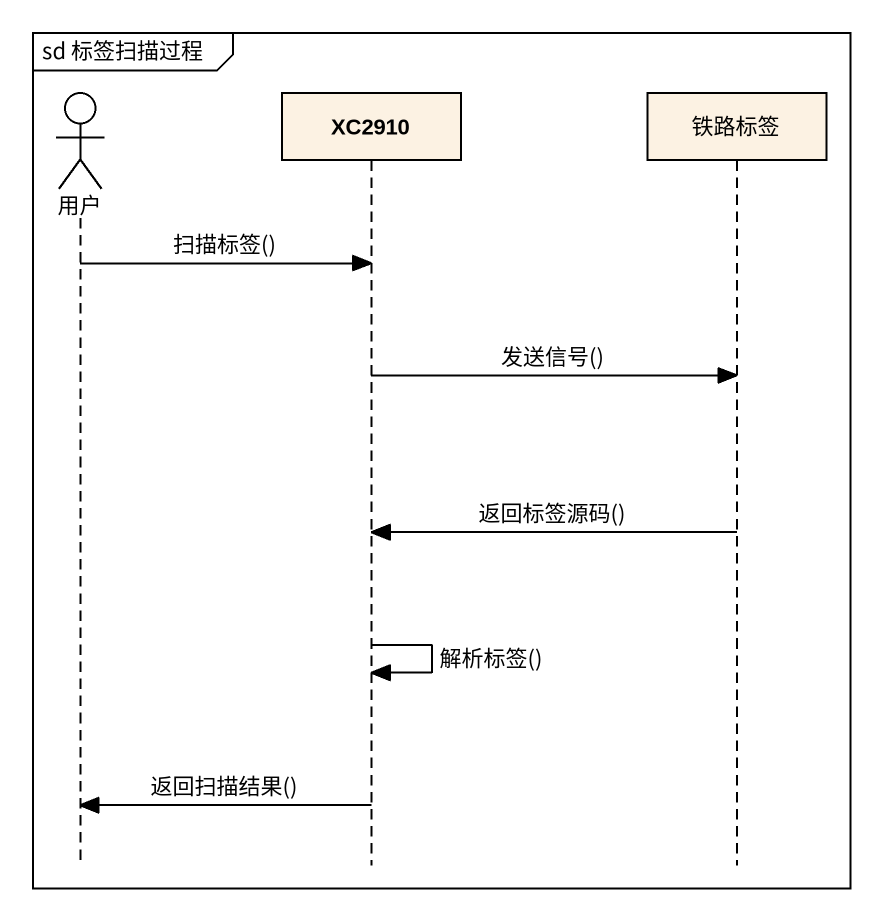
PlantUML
@startuml
mainframe sd 标签扫描过程
hide footbox
actor 用户
participant XC2910
participant 铁路标签

用户 -> XC2910 : 扫描标签()
XC2910 -> 铁路标签 : 发送信号()
铁路标签 -> XC2910 : 返回标签源码()
XC2910 -> XC2910 : 解析标签()
XC2910 -> 用户 : 返回扫描结果()
@enduml
